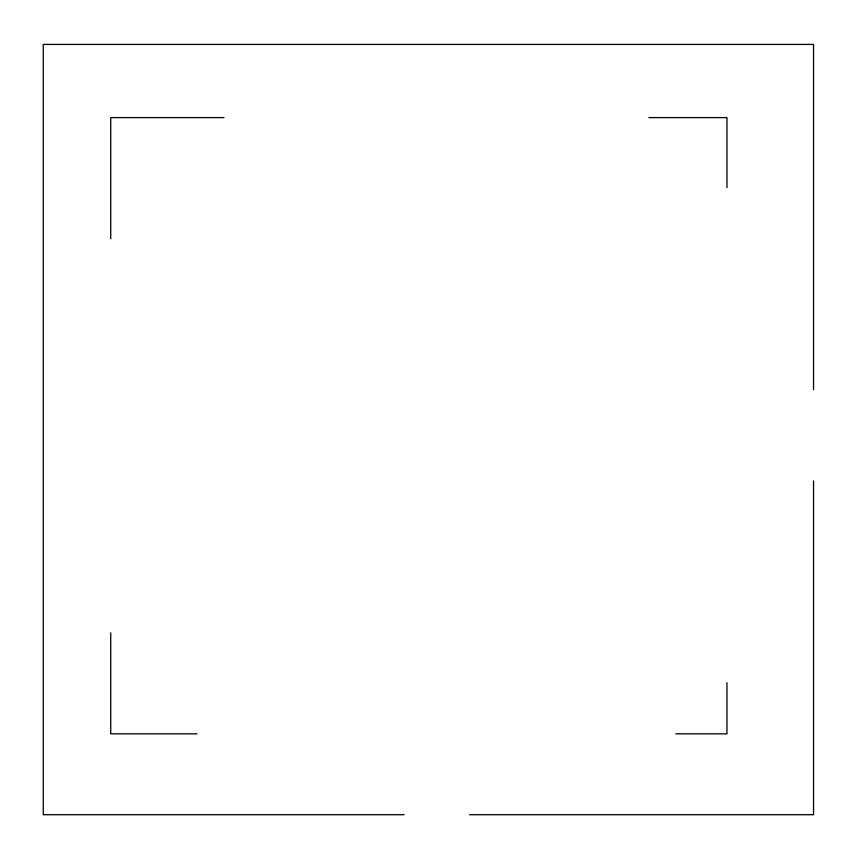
<?xml version="1.0" encoding="UTF-8"?>
<svg xmlns="http://www.w3.org/2000/svg" width="865" height="865" viewBox="0 0 865 865"><rect width="100%" height="100%" fill="white"/><g stroke="black" fill="none" stroke-linecap="round" stroke-linejoin="round"><path stroke-width="1.3" d="M223.981 117.597L110.731 117.597L110.731 238.794M648.858 117.597L726.968 117.597L726.968 187.629M197.015 733.834L110.731 733.834L110.731 632.834M675.792 733.834L726.968 733.834L726.968 682.658M404.074 814.711L43.25 814.711L43.25 44.418L813.543 44.418L813.543 389.704M469.608 814.711L813.543 814.711L813.543 480.918"/></g></svg>
